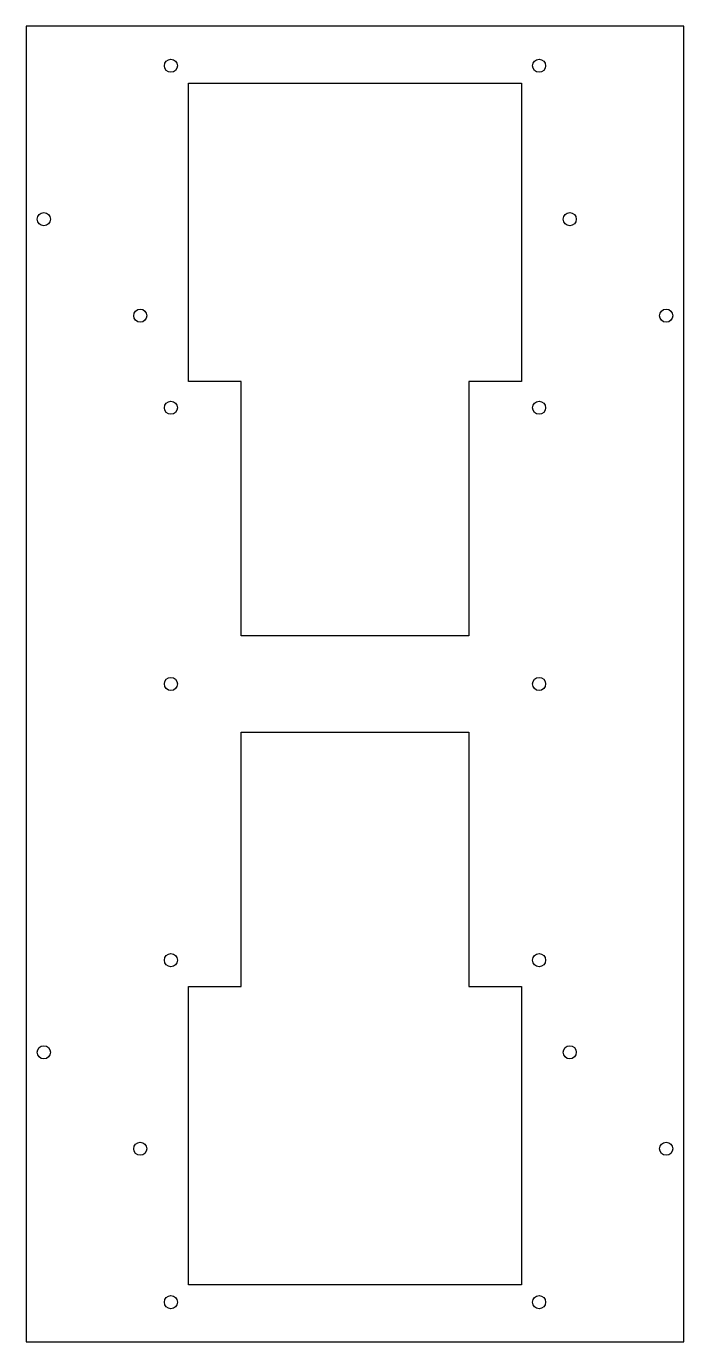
# Model space of a CAD drawing. Header units: millimetres. Extents: x -82 to 68, y -202 to 98.
import ezdxf

# ---------------------------------------------------------------- set-up
doc = ezdxf.new("R2010")
doc.units = ezdxf.units.MM

msp = doc.modelspace()

# ---------------------------------------------------------------- linework, layer by layer
for points in [[(68.04, 98.09), (-81.96, 98.09), (-81.96, -201.91), (68.04, -201.91)], [(31.04, 85.09), (31.04, 17.09), (19.04, 17.09), (19.04, -40.91), (-32.96, -40.91), (-32.96, 17.09), (-44.96, 17.09), (-44.96, 85.09)], [(-44.96, -188.91), (-44.96, -120.91), (-32.96, -120.91), (-32.96, -62.91), (19.04, -62.91), (19.04, -120.91), (31.04, -120.91), (31.04, -188.91)]]:
    msp.add_lwpolyline(points, close=True)
for centre in [(-48.96, 89.09), (35.04, 89.09), (-77.96, 54.09), (42.04, 54.09), (-55.96, 32.09), (64.04, 32.09), (-48.96, 11.09), (35.04, 11.09), (-48.96, -51.91), (35.04, -51.91), (-48.96, -114.91), (35.04, -114.91), (-77.96, -135.91), (42.04, -135.91), (-55.96, -157.91), (64.04, -157.91), (-48.96, -192.91), (35.04, -192.91)]:
    msp.add_circle(centre, 1.5)

doc.saveas('drawing.dxf')
